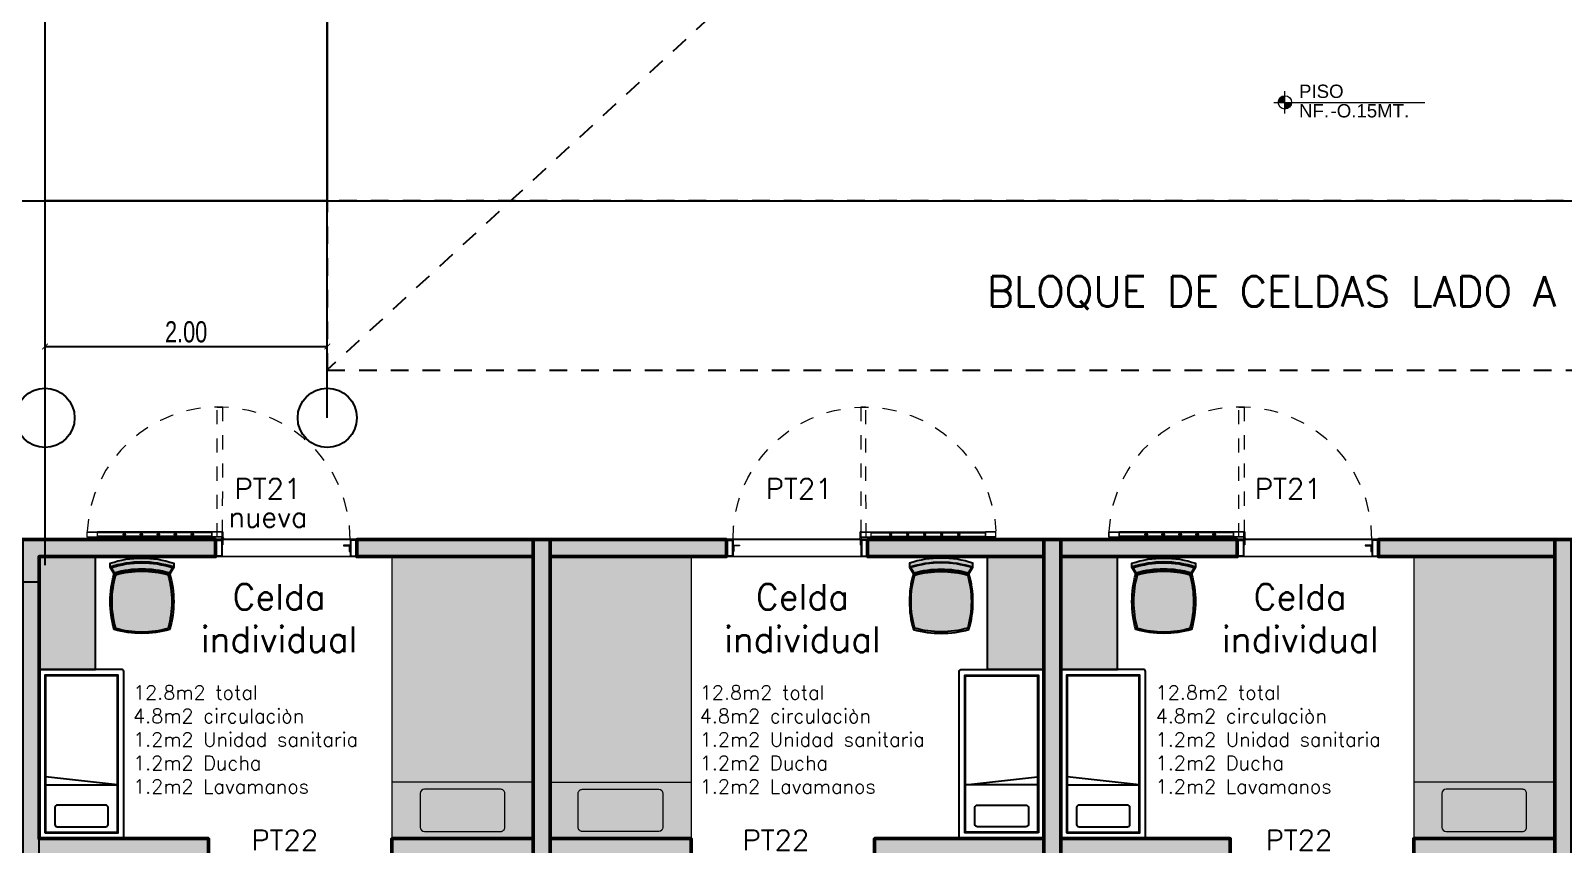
# Model space of a CAD drawing. Header units: metres. Extents: x 167 to 250, y 44 to 219.
# Drawn here: x 178.85 to 189.71, y 100.86 to 106.63 of the extents above; entities that cross this region are included whole.
import ezdxf

# ---------------------------------------------------------------- set-up
doc = ezdxf.new("R2010")
doc.units = ezdxf.units.M
for name, pattern in [('$0$$7$HIDDEN', [0.375, 0.25, -0.125]), ('06-PT1-01$0$HIDDEN2', [0.1875, 0.125, -0.0625]), ('HIDDEN', [9.524999999999999, 6.35, -3.175])]:
    doc.linetypes.add(name, pattern=pattern)
for name, color, linetype, lineweight in [('A-CARP-MET', 166, 'Continuous', 13), ('A-MURO', 7, 'Continuous', 50), ('A-PLAN-3', 146, 'Continuous', 15), ('A-PLAN-ACHU5', 252, 'Continuous', 5), ('A-PROY', 6, 'HIDDEN', 9), ('A-PUER', 36, 'Continuous', 13), ('A-TEXT-NIVL', 4, 'Continuous', 9), ('muros', 5, 'Continuous', 25), ('puntea', 253, '06-PT1-01$0$HIDDEN2', 25)]:
    doc.layers.add(name, color=color, linetype=linetype, lineweight=lineweight)
doc.layers.add('A_MOBILIARIO', color=8, linetype='Continuous')
doc.layers.add('A_TEXTO', color=130, linetype='Continuous')
doc.styles.add('CORDENADAS', font='romans.shx', dxfattribs={"height": 1})
doc.styles.add('ING_75', font='swisscl.ttf', dxfattribs={"height": 0.15})
doc.styles.add('swis Lt BT', font='swissl.ttf')
doc.dimstyles.new('ESC_1_75_ING', dxfattribs={"dimtxt": 0.15, "dimasz": 0.04, "dimexe": 0, "dimexo": 0, "dimgap": 0.0263, "dimtad": 1, "dimzin": 4, "dimdsep": 46, "dimtxsty": 'ING_75', "dimblk": 'ARCHTICK', "dimcen": 0.06, "dimse1": 1, "dimse2": 1, "dimclrd": 256, "dimclre": 2, "dimclrt": 1, "dimadec": 0, "dimazin": 0, "dimtfac": 1, "dimtix": 1, "dimtmove": 2, "dimatfit": 3, "dimldrblk": 'ARCHTICK', "dimfxl": 0, "dimtvp": 1.75, "dimtolj": 1, "dimtzin": 4, "dimarcsym": 0})

# ---------------------------------------------------------------- blocks, each defined once
blk = doc.blocks.new('Camastro sencillo')
at = {"true_color": 0xf2f2f2}
h = blk.add_hatch(color=7, dxfattribs=at)
h.dxf.hatch_style = 1
h.paths.add_polyline_path([(96.35373912448586, -6.714981265780494), (96.35373912448586, -4.714981265780494), (95.35373830660356, -4.714981347569534), (95.35373830660356, -6.714981347569534)])
at = {"layer": 'A-PLAN-3'}
blk.add_lwpolyline([(96.35373912448586, -6.714981265780494), (96.35373912448586, -4.714981265780494), (95.35373830660356, -4.714981347569534), (95.35373830660356, -6.714981347569534)], close=True, dxfattribs=at)
blk.add_lwpolyline([(95.5537475599021, -4.794980831002846), (95.5537475599021, -5.034980831002628, 0.414213562373095), (95.58374755990208, -5.064980831002828), (96.12374755990204, -5.064980831002828, 0.414213562373095), (96.15374755990224, -5.034980831002628), (96.15374755990224, -4.794980831002846, 0.414213562373095), (96.12374755990204, -4.764980831002646), (95.58374755990208, -4.764980831002646, 0.414213562373095)], format="xyb", close=True, dxfattribs=at)
blk.add_lwpolyline([(95.35374755990202, -5.114980831002555), (96.35373912448586, -5.114980831002555)], dxfattribs=at)
blk = doc.blocks.new('987dfg')
at = {"linetype": 'Continuous', "lineweight": 0}
blk.add_circle((-0.05049721979958122, -0.008753572488785721), 0.006794173723354803, dxfattribs=at)
at = {"layer": 'A-CARP-MET', "linetype": 'Continuous', "lineweight": 0}
for p, q in [((-0.04802906744589563, -0.0174193381292298), (-0.0480741938445135, -0.05450203006716947)), ((-0.04807421647637966, -0.05452062808626579), (0.02612836343769231, -0.05452062808558367)), ((-0.04802906744589563, -0.0174193381292298), (0.02612836343723757, -0.01741933812900243)), ((-0.04656233891046213, -0.01893121569491996), (-0.04656233891046213, -0.05300875052034826)), ((-0.04656233891046213, -0.01893121569491996), (0.02461648587132004, -0.01893121569446521)), ((-0.04656233891046213, -0.05300875052034826), (0.02461648587177478, -0.05300875051989351)), ((0.02461648587132004, -0.01893121569446521), (0.02461648587177478, -0.05300875051989351)), ((0.02612836343723757, -0.01741933812900243), (0.02612836343723757, -0.05452062808581104)), ((0.1550660409275224, -0.03596998310740673), (0.1727355302696196, -0.03596998310740673)), ((0.1639007855983436, -0.02713523843749499), (0.1639007855983436, -0.04480472777981959)), ((0.2756452332873778, -0.03596998310649724), (0.293314722629475, -0.03596998310695199)), ((0.284479977958199, -0.027135238435676), (0.284479977958199, -0.04480472777777322)), ((0.3962244256472331, -0.03596998310649724), (0.4138939149893304, -0.03596998310649724)), ((0.4050591703180544, -0.02713523843544863), (0.4050591703180544, -0.04480472777754585)), ((0.5168036180070885, -0.03596998310695199), (0.5344731073491857, -0.03596998310717936)), ((0.5256383626783645, -0.02713523843613075), (0.5256383626783645, -0.04480472777777322)), ((0.6373828103669439, -0.03596998310649724), (0.6550522997090411, -0.03596998310649724)), ((0.6462175550382199, -0.02713523843544863), (0.6462175550377651, -0.04480472777754585)), ((0.8357974200862373, -0.0174193381292298), (0.8357974200862373, -0.05452062808603841)), ((0.9099999999998545, -0.01741933812900243), (0.8357974200862373, -0.01741933812900243)), ((0.9099999999998545, -0.05452062808603841), (0.8357974200862373, -0.05452062808581104)), ((0.8373092976521548, -0.01893121569446521), (0.8373092976517, -0.05300875052012088)), ((0.9084881224343917, -0.01893121569491996), (0.8373092976521548, -0.01893121569446521)), ((0.908488122433937, -0.05300875052012088), (0.8373092976517, -0.05300875052012088)), ((0.9084881224343917, -0.01893121569491996), (0.908488122433937, -0.05300875052012088)), ((0.9099999999998545, -0.01741933812900243), (0.9099999999998545, -0.05452062808603841))]:
    blk.add_line(p, q, dxfattribs=at)
for points in [[(-0.9528813617430387, 0.1199999999998909), (-0.9999999999881766, 0.1199999999998909), (-0.9999999999881766, 0), (-0.9528813617430387, 0)], [(-0.9587711915237378, 0.1141101702191918), (-0.9941101702074775, 0.1141101702191918), (-0.9941101702074775, 0.005889829780699074), (-0.9587711915237378, 0.005889829780699074)], [(-0.04711863824513784, 0.1199999999998909), (0, 0.1199999999998909), (0, 0), (-0.04711863824513784, 0)], [(-0.04122880846443877, 0.1141101702191918), (-0.005889829780699074, 0.1141101702191918), (-0.005889829780699074, 0.005889829780699074), (-0.04122880846443877, 0.005889829780699074)], [(-0.9528813617430387, 0.03901348310864705), (-0.9068621583901404, 0.03901348310864705), (-0.9068621583901404, 0.04490331288934613), (-0.9469915319623396, 0.04490331288934613), (-0.9469915319623396, 0.08464806975553074), (-0.9528813617430387, 0.08464806975553074)]]:
    blk.add_lwpolyline(points, close=True, dxfattribs=at)
at = {"layer": 'A-CARP-MET', "linetype": 'Continuous', "lineweight": 0, "flags": 128}
for points in [[(-0.05258257613513706, -0.002252912935091445), (-0.05258257613513706, 0.03710128995680861), (-0.04794491489064967, 0.03710128995680861), (-0.04794491489064967, -0.002252912934864071)], [(-0.05266384217338782, -0.01518321093863051), (-0.0526638422020369, -0.05452062808626579), (-0.04807421647637966, -0.05452062808626579), (-0.04802630499398219, -0.01514928854089703)], [(-0.04802630499398219, -0.01514928854089703), (-0.04807421647637966, -0.05452062808626579), (-0.05266384217338782, -0.05452062808626579), (-0.05266377021143853, -0.01519304885687234)]]:
    blk.add_lwpolyline(points, dxfattribs=at)
at = {"layer": 'A-CARP-MET', "linetype": 'Continuous', "lineweight": 0}
for centre in [(0.1639007855987984, -0.03596998310717936), (0.284479977958199, -0.03596998310695199), (0.4050591703185091, -0.03596998310626986), (0.5256383626783645, -0.03596998310695199), (0.6462175550382199, -0.03596998310649724)]:
    blk.add_circle(centre, 0.008834744671074651, dxfattribs=at)
at = {"layer": 'A-PROY', "linetype": '$0$$7$HIDDEN', "lineweight": 0, "ltscale": 0.0075}
blk.add_lwpolyline([(-0.01092777748908702, -0.0174193381292298), (-0.01144935502134103, -0.9400000000000546), (-0.0485506449786044, -0.9400000000000546), (-0.04802906744589563, -0.0174193381292298)], close=True, dxfattribs=at)
blk.add_arc((-0.02073973222559289, -0.00823693052575436), 0.9321780218949176, 179.4937152713148, 356.8167757276705, dxfattribs=at)
at = {"layer": 'A-PUER', "linetype": 'Continuous', "lineweight": 0}
for p, q in [((0.02612836343723757, -0.01741933812900243), (0.8357974200862373, -0.0174193381292298)), ((0.02612836343723757, -0.02321703303960021), (0.8357974200862373, -0.02321703303778122)), ((0.02612836343723757, -0.04872293317475851), (0.8357974200862373, -0.04872293317339427)), ((0.02612836343769231, -0.05452062808558367), (0.8357974200862373, -0.05452062808603841))]:
    blk.add_line(p, q, dxfattribs=at)
blk = doc.blocks.new('CUNA PLANTA')
at = {"layer": 'A_MOBILIARIO'}
for points in [[(3254.052639319073, 1626.765634431117), (3254.052639319073, 1626.202420927517)], [(3255.237388946033, 1626.784027679317), (3254.067889692112, 1626.784027679317)], [(3254.870490600991, 1626.229027679317), (3254.870490600991, 1626.739027679317), (3254.814334207008, 1626.229027679317)], [(3255.252639319072, 1626.202420927517), (3255.252639319072, 1626.765634431117)], [(3255.014744410359, 1626.655480609349), (3255.014744410359, 1626.312574749285)], [(3255.152875313689, 1626.673499942266), (3255.029994783398, 1626.673499942266)], [(3255.168125686727, 1626.312574749285), (3255.168125686727, 1626.655480609349)], [(3255.029994783398, 1626.294555416368), (3255.152875313689, 1626.294555416368)], [(3254.067889692112, 1626.184027679317), (3255.237388946033, 1626.184027679317)]]:
    blk.add_lwpolyline(points, dxfattribs=at)
for points in [[(3255.212639319073, 1626.224027679317), (3255.212639319073, 1626.744027679317), (3254.092639319073, 1626.744027679317), (3254.092639319073, 1626.224027679316)], [(3255.207639319073, 1626.229027679317), (3255.207639319073, 1626.739027679317), (3254.097639319073, 1626.739027679317), (3254.097639319073, 1626.229027679316)]]:
    blk.add_lwpolyline(points, close=True, dxfattribs=at)
for centre, start, end in [((3254.071130930399, 1626.76582138873), 100.0945216386392, 180.5792635905284), ((3255.234147707746, 1626.76582138873), 359.4207364094715, 79.90547836137864), ((3255.033236021685, 1626.655293651678), 100.0945216386392, 180.5792635905284), ((3255.149634075402, 1626.655293651678), 359.4207364094715, 79.90547836137864), ((3255.033236021685, 1626.312761706956), 179.4207364094766, 259.9054783613586), ((3255.149634075402, 1626.312761706956), 280.0945216386195, 0.5792635905234478), ((3254.071130930399, 1626.202233969904), 179.4207364094766, 259.9054783613586), ((3255.234147707746, 1626.202233969904), 280.0945216386214, 0.5792635905234415)]:
    blk.add_arc(centre, 0.01849255641045999, start, end, dxfattribs=at)
blk = doc.blocks.new('SILLASASASA')
at = {"layer": 'A_MOBILIARIO', "true_color": 0xffffff}
h = blk.add_hatch(color=7, dxfattribs=at)
h.dxf.hatch_style = 1
edge = h.paths.add_edge_path()
edge.add_arc((3028.326373051444, 1145.720623481861), 0.7031250000020737, 73.739795291691, 106.260204708309, ccw=False)
edge.add_line((3028.523248051444, 1146.395623481863), (3028.570651011075, 1146.423748481862))
edge.add_line((3028.570651011075, 1146.423748481862), (3028.598776011075, 1146.423748481862))
edge.add_arc((3027.932623051444, 1146.198748481862), 0.7031249999999879, -18.662924884937013, 18.662924884954577, ccw=False)
edge.add_line((3028.598776011075, 1145.973748481862), (3028.570651011075, 1145.973748481862))
edge.add_line((3028.570651011075, 1145.973748481862), (3028.523248051444, 1146.001873481862))
edge.add_arc((3028.326373051444, 1146.676873481864), 0.7031250000020737, 253.739795291691, 286.260204708309, ccw=False)
edge.add_arc((3028.804498051445, 1146.198748481862), 0.7031250000015734, 163.7397952916806, 196.2602047083016, ccw=False)
at = {"color": 251}
for points in [[(3028.138592923644, 1146.010968354064, 0.1382993637587386), (3028.514153179243, 1146.010968354064, 0.1382993637587905), (3028.514153179243, 1146.386528609662, 0.1382993637587402), (3028.138592923644, 1146.386528609662, 0.13829936375876)], [(3028.567514835945, 1146.415347174081, -0.1592032488579813), (3028.567514835945, 1145.982149789643), (3028.529857344295, 1146.004492634075, 0.1397162940437601), (3028.529857344295, 1146.393004329649)]]:
    blk.add_lwpolyline(points, format="xyb", close=True, dxfattribs=at)
for centre, radius, start, end in [((3027.848248051443, 1146.198748481863), 0.7031250000012573, 343.7397952917026, 16.26020470829737), ((3027.904498051443, 1146.198748481863), 0.7031250000012629, 341.3370751150412, 18.66292488495881)]:
    blk.add_arc(centre, radius, start, end, dxfattribs=at)
at = {"layer": 'A_MOBILIARIO'}
blk.add_lwpolyline([(3028.129498051443, 1146.395623481863, -0.1428571428571262), (3028.523248051444, 1146.395623481863), (3028.570651011075, 1146.423748481862), (3028.598776011075, 1146.423748481862, -0.1643201794182411), (3028.598776011075, 1145.973748481862), (3028.570651011075, 1145.973748481862), (3028.523248051444, 1146.001873481862, -0.1428571428571262), (3028.129498051443, 1146.001873481862, -0.1428571428571391)], format="xyb", close=True, dxfattribs=at)
blk = doc.blocks.new('_ArchTick')
at = {"color": 0, "linetype": 'ByBlock', "const_width": 0.15}
blk.add_lwpolyline([(-0.5, -0.5), (0.5, 0.5)], dxfattribs=at)
blk = doc.blocks.new('*D867')
at = {"layer": 'Defpoints', "color": 0, "transparency": 16777216}
for p in [(180.9546804555054, 104.3858617306091), (180.9546804555054, 104.2179025739507), (178.9547486955099, 103.0168957980339)]:
    blk.add_point(p, dxfattribs=at)
at = {"layer": 'muros', "lineweight": -2, "transparency": 16777216}
blk.add_line((178.9547486955099, 104.3858617306091), (180.9546804555054, 104.3858617306091), dxfattribs=at)
at = {"layer": 'muros', "lineweight": -2, "transparency": 16777216, "xscale": 0.04, "yscale": 0.04, "zscale": 0.04, "rotation": 180}
blk.add_blockref('_ArchTick', (178.9547486955099, 104.3858617306091), dxfattribs=at)
at = {"layer": 'muros', "lineweight": -2, "transparency": 16777216, "xscale": 0.04, "yscale": 0.04, "zscale": 0.04}
blk.add_blockref('_ArchTick', (180.9546804555054, 104.3858617306091), dxfattribs=at)
at = {"layer": 'muros', "color": 1, "transparency": 16777216, "insert": (179.9547145755076, 104.4889802102946), "char_height": 0.15, "attachment_point": 5, "style": 'ING_75'}
blk.add_mtext('\\A1;2.00', dxfattribs=at)
blk = doc.blocks.new('*D869')
at = {"layer": 'Defpoints', "color": 0, "transparency": 16777216}
for p in [(178.9547486955099, 105.4177930229964), (178.4800356187158, 103.0168957179319), (178.9547486955099, 103.0168957179319)]:
    blk.add_point(p, dxfattribs=at)
at = {"layer": 'muros', "lineweight": -2, "transparency": 16777216}
blk.add_line((178.4800356187158, 105.4177930229964), (178.4800356187158, 103.0168957179319), dxfattribs=at)
at = {"layer": 'muros', "lineweight": -2, "transparency": 16777216, "xscale": 0.04, "yscale": 0.04, "zscale": 0.04}
for p, rotation in [((178.4800356187158, 105.4177930229964), 90), ((178.4800356187158, 103.0168957179319), 270)]:
    blk.add_blockref('_ArchTick', p, dxfattribs=dict(at, rotation=rotation))
at = {"layer": 'muros', "color": 1, "transparency": 16777216, "insert": (178.3769171390303, 104.2173443704641), "char_height": 0.15, "attachment_point": 5, "rotation": 90, "style": 'ING_75'}
blk.add_mtext('\\A1;2.40', dxfattribs=at)

msp = doc.modelspace()

# ---------------------------------------------------------------- hatches: boundary and pattern name
at = {"layer": 'A-PLAN-ACHU5'}
h = msp.add_hatch(dxfattribs=at)
h.set_pattern_fill('AR-CONC', color=256, scale=0.0005, angle=180)
h.set_pattern_definition([(229.9999999999999, (201.5490813488755, -81.53633659264051), (-0.09109233449800201, 0.007969542769451598), [0.009524999999999999, -0.104775]), (175, (201.5490813488755, -81.53633659264051), (0.01762171071248461, -0.09552842261951758), [0.00762, -0.08382029208500001]), (280.4514447, (201.5414903453752, -81.53567246589046), (-0.07347062354517668, -0.08755887595609753), [0.008095004399999956, -0.08904512229999964]), (226.1842, (201.5490813488755, -81.56173659264095), (-0.135539520446065, 0.02102116396636365), [0.01428749999999998, -0.1571624999999996]), (276.63555761, (201.5377863988756, -81.55998484264092), (-0.1187020670257516, -0.1237130622988607), [0.01214251157, -0.1335678040799999]), (171.18415117, (201.5490813488755, -81.56173659264095), (-0.1187020670324886, -0.1237130622927662), [0.011429983535, -0.12572986596]), (200.9999999999999, (201.5363813488752, -81.5553865926413), (-0.07580719563456621, 0.05113259909354385), [0.009524999999999999, -0.104775]), (146, (201.5363813488752, -81.5553865926413), (-0.0309010141738236, -0.09209398306115962), [0.007619999999999999, -0.08381999999999998]), (251.4514449999999, (201.5300640825758, -81.5511255426909), (-0.1067082096393581, -0.04096138444295256), [0.008095004399999956, -0.08904496879999964]), (217.4999999999999, (201.5490813488755, -81.53633659264051), (-0.001544301625295933, -0.04227751943657655), [0, -0.08280399999999981, 0, -0.0850899999999998, 0, -0.08413749999999981]), (187.4999999999999, (201.5490813488755, -81.53633659264051), (-0.03340983125515289, -0.05009028740905974), [0, -0.04851399999999999, 0, -0.080899, 0, -0.03206750000000001]), (147.4999999999999, (201.5774023488752, -81.53633659264051), (-0.06779529758343569, 0.002864371996336762), [0, -0.0317499999999999, 0, -0.09905999999999981, 0, -0.1314449999999996]), (137.4999999999999, (201.5901023488755, -81.53633659264051), (-0.07406459069300902, -0.01271324551666647), [0, -0.041275, 0, -0.065786, 0, -0.093345])])
h.paths.add_polyline_path([(180.1129772444951, 100.8969023626835), (178.9129772444953, 100.8968957980339), (178.9129772444953, 102.8968957980339), (180.1629772445008, 102.8968957980339), (180.1629772445008, 103.0168957980341), (178.7929772444954, 103.0168957980338), (178.7929772444954, 99.65689579803393), (179.9929772444953, 99.65689579803393), (179.9929772444953, 98.72473409182226), (180.4629746178848, 98.72473409182226), (180.4629746178848, 98.84473409182215), (180.1129772444951, 98.84492566497602), (180.1129772444951, 99.77689579803382), (178.9129772444953, 99.77689579803382), (178.9129772444953, 100.7768957980338), (180.1129772444951, 100.7769023626836)])
h.paths.add_polyline_path([(180.8129761727, 98.84473562513062), (180.6129757438198, 98.84473674104288), (180.6129757438198, 98.72473674104299), (180.8129761727, 98.7247356251305)])
h.paths.add_polyline_path([(181.16297731656, 98.84473812685087), (180.9629768876798, 98.84473924276335), (180.9629768876798, 98.72473924276323), (181.16297731656, 98.72473812685098)])
h.paths.add_polyline_path([(181.5129784604201, 98.84474062857134), (181.3129780315398, 98.8447417444836), (181.3129780315398, 98.72474174448371), (181.5129784604201, 98.72474062857145)], flags=17)
h.paths.add_polyline_path([(182.5329772444952, 103.0168957980338), (181.162977244489, 103.0168957980341), (181.162977244489, 102.8968957980339), (182.4129772444953, 102.8968957980339), (182.4129772444953, 100.8968957980339), (181.4129772444953, 100.8968954122404), (181.4129772444953, 100.7768954122405), (182.4129772444953, 100.7768957980338), (182.4129772444953, 98.84473409182215), (181.6629799619991, 98.84473409182215), (181.6629799619991, 98.72473409182226), (182.5329772444952, 98.72473409182226)])
h = msp.add_hatch(dxfattribs=at)
h.set_pattern_fill('AR-CONC', color=256, scale=0.0005, angle=180)
h.set_pattern_definition([(230, (201.4290813488756, -81.53633659264096), (-0.09109233449800201, 0.007969542769451575), [0.009525, -0.104775]), (175, (201.4290813488756, -81.53633659264096), (0.01762171071248464, -0.09552842261951758), [0.00762, -0.08382029208500001]), (280.4514447, (201.4214903453753, -81.53567246589091), (-0.07347062354517667, -0.08755887595609754), [0.008095004399999935, -0.08904512229999947]), (226.1842, (201.4290813488756, -81.56173659264095), (-0.135539520446065, 0.02102116396636362), [0.01428749999999998, -0.1571624999999996]), (276.63555761, (201.4177863988757, -81.55998484264092), (-0.1187020670257516, -0.1237130622988607), [0.01214251157, -0.13356780408]), (171.18415117, (201.4290813488756, -81.56173659264095), (-0.1187020670324886, -0.1237130622927663), [0.011429983535, -0.12572986596]), (201, (201.4163813488753, -81.55538659264084), (-0.07580719563456623, 0.05113259909354383), [0.009525, -0.104775]), (146, (201.4163813488753, -81.55538659264084), (-0.03090101417382357, -0.09209398306115962), [0.00762, -0.08381999999999999]), (251.4514449999999, (201.4100640825759, -81.5511255426909), (-0.1067082096393581, -0.04096138444295259), [0.008095004399999935, -0.08904496879999947]), (217.5, (201.4290813488756, -81.53633659264096), (-0.001544301625295923, -0.04227751943657655), [0, -0.082804, 0, -0.08509, 0, -0.0841375]), (187.4999999999999, (201.4290813488756, -81.53633659264096), (-0.03340983125515289, -0.05009028740905975), [0, -0.04851399999999999, 0, -0.080899, 0, -0.03206750000000001]), (147.5, (201.4574023488753, -81.53633659264096), (-0.06779529758343569, 0.002864371996336745), [0, -0.03175, 0, -0.09906000000000001, 0, -0.131445]), (137.5, (201.4701023488756, -81.53633659264096), (-0.07406459069300902, -0.01271324551666649), [0, -0.041275, 0, -0.065786, 0, -0.093345])])
h.paths.add_polyline_path([(184.8329772444949, 100.8969023626835), (186.0329772444952, 100.8968957980339), (186.0329772444952, 102.8968957980339), (184.7829772444888, 102.8968957980339), (184.7829772444888, 103.0168957980341), (186.1529772444951, 103.0168957980338), (186.1529772444951, 99.65689579803393), (184.9529772444953, 99.65689579803393), (184.9529772444953, 98.72473409182226), (184.4829798711053, 98.72473409182226), (184.4829798711053, 98.84473409182215), (184.8329772444949, 98.84492566497602), (184.8329772444949, 99.77689579803382), (186.0329772444952, 99.77689579803382), (186.0329772444952, 100.7768957980338), (184.8329772444949, 100.7769023626836)])
h.paths.add_polyline_path([(184.1329783162905, 98.84473562513062), (184.3329787451707, 98.84473674104288), (184.3329787451707, 98.72473674104299), (184.1329783162905, 98.7247356251305)])
h.paths.add_polyline_path([(183.7829771724305, 98.84473812685087), (183.9829776013107, 98.84473924276335), (183.9829776013107, 98.72473924276323), (183.7829771724305, 98.72473812685098)])
h.paths.add_polyline_path([(183.4329760285705, 98.84474062857134), (183.6329764574502, 98.8447417444836), (183.6329764574502, 98.72474174448371), (183.4329760285705, 98.72474062857145)], flags=17)
h.paths.add_polyline_path([(182.4129772444953, 103.0168957980338), (183.7829772445007, 103.0168957980341), (183.7829772445007, 102.8968957980339), (182.5329772444952, 102.8968957980339), (182.5329772444952, 100.8968957980339), (183.5329772444952, 100.8968954122404), (183.5329772444952, 100.7768954122405), (182.5329772444952, 100.7768957980338), (182.5329772444952, 98.84473409182215), (183.2829745269914, 98.84473409182215), (183.2829745269914, 98.72473409182226), (182.4129772444953, 98.72473409182226)])
h = msp.add_hatch(dxfattribs=at)
h.set_pattern_fill('AR-CONC', color=256, scale=0.0005, angle=180)
h.set_pattern_definition([(230, (208.7890813488752, -81.53633659264096), (-0.09109233449800201, 0.007969542769451575), [0.009525, -0.104775]), (175, (208.7890813488752, -81.53633659264096), (0.01762171071248464, -0.09552842261951758), [0.00762, -0.08382029208500001]), (280.4514447, (208.781490345375, -81.53567246589091), (-0.07347062354517667, -0.08755887595609754), [0.008095004399999937, -0.08904512229999949]), (226.1842, (208.7890813488752, -81.56173659264095), (-0.135539520446065, 0.02102116396636362), [0.01428749999999998, -0.1571624999999996]), (276.63555761, (208.7777863988754, -81.55998484264092), (-0.1187020670257516, -0.1237130622988607), [0.01214251157, -0.13356780408]), (171.18415117, (208.7890813488752, -81.56173659264095), (-0.1187020670324886, -0.1237130622927663), [0.011429983535, -0.12572986596]), (201, (208.776381348875, -81.55538659264084), (-0.07580719563456623, 0.05113259909354383), [0.009525, -0.104775]), (146, (208.776381348875, -81.55538659264084), (-0.03090101417382357, -0.09209398306115962), [0.00762, -0.08381999999999999]), (251.4514449999999, (208.7700640825751, -81.5511255426909), (-0.1067082096393581, -0.04096138444295259), [0.008095004399999937, -0.08904496879999949]), (217.5, (208.7890813488752, -81.53633659264096), (-0.001544301625295923, -0.04227751943657655), [0, -0.082804, 0, -0.08509, 0, -0.0841375]), (187.4999999999999, (208.7890813488752, -81.53633659264096), (-0.03340983125515289, -0.05009028740905975), [0, -0.04851399999999999, 0, -0.080899, 0, -0.03206750000000001]), (147.5, (208.817402348875, -81.53633659264096), (-0.06779529758343569, 0.002864371996336745), [0, -0.03175, 0, -0.09906000000000001, 0, -0.131445]), (137.5, (208.8301023488752, -81.53633659264096), (-0.07406459069300902, -0.01271324551666649), [0, -0.041275, 0, -0.065786, 0, -0.093345])])
h.paths.add_polyline_path([(187.3529772444949, 100.8969023626835), (186.1529772444947, 100.8968957980339), (186.1529772444947, 102.8968957980339), (187.4029772445006, 102.8968957980339), (187.4029772445006, 103.0168957980341), (186.0329772444948, 103.0168957980338), (186.0329772444948, 99.65689579803393), (187.2329772444946, 99.65689579803393), (187.2329772444946, 98.72473409182226), (187.7029746178846, 98.72473409182226), (187.7029746178846, 98.84473409182215), (187.3529772444949, 98.84492566497602), (187.3529772444949, 99.77689579803382), (186.1529772444947, 99.77689579803382), (186.1529772444947, 100.7768957980338), (187.3529772444949, 100.7769023626836)])
h.paths.add_polyline_path([(188.0529761726993, 98.84473562513062), (187.8529757438191, 98.84473674104288), (187.8529757438191, 98.72473674104299), (188.0529761726993, 98.7247356251305)])
h.paths.add_polyline_path([(188.4029773165594, 98.84473812685087), (188.2029768876791, 98.84473924276335), (188.2029768876791, 98.72473924276323), (188.4029773165594, 98.72473812685098)])
h.paths.add_polyline_path([(188.7529784604194, 98.84474062857134), (188.5529780315396, 98.8447417444836), (188.5529780315396, 98.72474174448371), (188.7529784604194, 98.72474062857145)], flags=17)
h.paths.add_polyline_path([(189.7729772444945, 103.0168957980338), (188.4029772444887, 103.0168957980341), (188.4029772444887, 102.8968957980339), (189.6529772444947, 102.8968957980339), (189.6529772444947, 100.8968957980339), (188.6529772444947, 100.8968954122404), (188.6529772444947, 100.7768954122405), (189.6529772444947, 100.7768957980338), (189.6529772444947, 98.84473409182215), (188.9029799619984, 98.84473409182215), (188.9029799619984, 98.72473409182226), (189.7729772444945, 98.72473409182226)])
h = msp.add_hatch(dxfattribs=at)
h.set_pattern_fill('AR-CONC', color=256, scale=0.0005, angle=180)
h.set_pattern_definition([(230, (208.6690813488754, -81.53633659264187), (-0.09109233449800201, 0.007969542769451575), [0.009525, -0.104775]), (175, (208.6690813488754, -81.53633659264187), (0.01762171071248464, -0.09552842261951758), [0.00762, -0.08382029208500001]), (280.4514447, (208.6614903453751, -81.53567246589182), (-0.07347062354517667, -0.08755887595609754), [0.008095004399999939, -0.0890451222999995]), (226.1842, (208.6690813488754, -81.56173659264186), (-0.135539520446065, 0.02102116396636362), [0.01428749999999998, -0.1571624999999996]), (276.63555761, (208.6577863988755, -81.55998484264182), (-0.1187020670257516, -0.1237130622988607), [0.01214251157, -0.13356780408]), (171.18415117, (208.6690813488754, -81.56173659264186), (-0.1187020670324886, -0.1237130622927663), [0.011429983535, -0.12572986596]), (201, (208.6563813488751, -81.55538659264175), (-0.07580719563456623, 0.05113259909354383), [0.009525, -0.104775]), (146, (208.6563813488751, -81.55538659264175), (-0.03090101417382357, -0.09209398306115962), [0.00762, -0.08381999999999999]), (251.4514449999999, (208.6500640825752, -81.5511255426918), (-0.1067082096393581, -0.04096138444295259), [0.008095004399999939, -0.0890449687999995]), (217.5, (208.6690813488754, -81.53633659264187), (-0.001544301625295923, -0.04227751943657655), [0, -0.082804, 0, -0.08509, 0, -0.0841375]), (187.4999999999999, (208.6690813488754, -81.53633659264187), (-0.03340983125515289, -0.05009028740905975), [0, -0.04851399999999999, 0, -0.080899, 0, -0.03206750000000001]), (147.5, (208.6974023488751, -81.53633659264187), (-0.06779529758343569, 0.002864371996336745), [0, -0.03175, 0, -0.09906000000000001, 0, -0.131445]), (137.5, (208.7101023488754, -81.53633659264187), (-0.07406459069300902, -0.01271324551666649), [0, -0.041275, 0, -0.065786, 0, -0.093345])])
h.paths.add_polyline_path([(192.0729772444943, 100.8969023626846), (193.2729772444945, 100.8968957980351), (193.2729772444945, 102.8968957980351), (192.0229772444886, 102.8968957980351), (192.0229772444886, 103.016895798035), (193.3929772444944, 103.016895798035), (193.3929772444944, 99.65689579803484), (192.1929772444946, 99.65689579803484), (192.1929772444946, 98.7247340918234), (191.7229798711046, 98.7247340918234), (191.7229798711046, 98.84473409182328), (192.0729772444943, 98.84492566497693), (192.0729772444943, 99.77689579803473), (193.2729772444945, 99.77689579803473), (193.2729772444945, 100.7768957980347), (192.0729772444943, 100.7769023626847)])
h.paths.add_polyline_path([(191.3729783162898, 98.84473562513176), (191.5729787451701, 98.84473674104402), (191.5729787451701, 98.72473674104413), (191.3729783162898, 98.72473562513142)])
h.paths.add_polyline_path([(191.0229771724298, 98.84473812685201), (191.22297760131, 98.84473924276426), (191.22297760131, 98.72473924276437), (191.0229771724298, 98.72473812685212)])
h.paths.add_polyline_path([(190.6729760285698, 98.84474062857225), (190.8729764574496, 98.84474174448451), (190.8729764574496, 98.72474174448462), (190.6729760285698, 98.72474062857236)], flags=17)
h.paths.add_polyline_path([(189.6529772444947, 103.016895798035), (191.0229772445005, 103.016895798035), (191.0229772445005, 102.8968957980351), (189.7729772444945, 102.8968957980351), (189.7729772444945, 100.8968957980351), (190.7729772444945, 100.8968954122415), (190.7729772444945, 100.7768954122416), (189.7729772444945, 100.7768957980347), (189.7729772444945, 98.84473409182328), (190.5229745269908, 98.84473409182328), (190.5229745269908, 98.7247340918234), (189.6529772444947, 98.7247340918234)])
at = {"layer": 'A-TEXT-NIVL'}
for points in [[(187.7402231131715, 106.1169656570029), (187.7402231131715, 106.1642156570027, 0.4142135623730951), (187.6929731131715, 106.1169656570029)], [(187.7402231131715, 106.1169656570029), (187.7402231131715, 106.0697156570031, 0.4142135623730951), (187.7874731131715, 106.1169656570029)]]:
    msp.add_hatch(color=7, dxfattribs=at).paths.add_polyline_path(points)
at = {"layer": 'A_MOBILIARIO', "true_color": 0xffffff}
h = msp.add_hatch(color=7, dxfattribs=at)
h.dxf.hatch_style = 1
h.paths.add_polyline_path([(178.9129774262369, 102.0968957980335), (179.3129773353662, 102.0968957980335), (179.3129773353662, 102.8968957980339), (178.9129772444953, 102.8968957980339)])
h = msp.add_hatch(color=7, dxfattribs=at)
h.dxf.hatch_style = 1
h.paths.add_polyline_path([(186.0329770627527, 102.0968957980335), (185.6329771536239, 102.0968957980335), (185.6329771536239, 102.8968957980339), (186.0329772444952, 102.8968957980339)])
h = msp.add_hatch(color=7, dxfattribs=at)
h.dxf.hatch_style = 1
h.paths.add_polyline_path([(186.1529774262367, 102.0968957980335), (186.552977335366, 102.0968957980335), (186.552977335366, 102.8968957980339), (186.1529772444947, 102.8968957980339)])

# ---------------------------------------------------------------- linework, layer by layer
at = {"color": 3, "const_width": 0.01}
for points in [[(182.4129772444953, 102.8968957980339), (178.9129772444953, 102.8968957980339), (178.9129772444953, 100.8968957980339), (180.1129772444951, 100.8968957980339), (180.1129772444951, 100.7768957980338), (178.9129772444953, 100.7768957980338), (178.9129772444953, 99.77689579803382), (180.1129772444951, 99.77689579803382), (180.1129772444951, 98.84473409182215), (182.4129772444953, 98.84473409182215), (182.4129772444953, 100.7768957980338), (181.4129772444953, 100.7768957980338), (181.4129772444953, 100.8968957980339), (182.4129772444953, 100.8968957980339)], [(182.5329772444952, 102.8968957980339), (186.0329772444952, 102.8968957980339), (186.0329772444952, 100.8968957980339), (184.8329772444949, 100.8968957980339), (184.8329772444949, 100.7768957980338), (186.0329772444952, 100.7768957980338), (186.0329772444952, 99.77689579803382), (184.8329772444949, 99.77689579803382), (184.8329772444949, 98.84473409182215), (182.5329772444952, 98.84473409182215), (182.5329772444952, 100.7768957980338), (183.5329772444952, 100.7768957980338), (183.5329772444952, 100.8968957980339), (182.5329772444952, 100.8968957980339)], [(189.6529772444947, 102.8968957980339), (186.1529772444947, 102.8968957980339), (186.1529772444947, 100.8968957980339), (187.3529772444949, 100.8968957980339), (187.3529772444949, 100.7768957980338), (186.1529772444947, 100.7768957980338), (186.1529772444947, 99.77689579803382), (187.3529772444949, 99.77689579803382), (187.3529772444949, 98.84473409182215), (189.6529772444947, 98.84473409182215), (189.6529772444947, 100.7768957980338), (188.6529772444947, 100.7768957980338), (188.6529772444947, 100.8968957980339), (189.6529772444947, 100.8968957980339)]]:
    msp.add_lwpolyline(points, close=True, dxfattribs=at)
at = {"layer": 'A-MURO'}
for points in [[(180.4629746178848, 98.84473417373806), (180.4629746178848, 98.72473409182226), (179.9929772444953, 98.72473409182226), (179.9929772444953, 99.65689579803393), (178.7929772444954, 99.65689579803393), (178.7929772444954, 103.0168957980338), (180.1629772445008, 103.0168957980341), (180.1629772445008, 102.8968957980339), (178.9129772444953, 102.8968957980339), (178.9129772444953, 100.8968957980339), (180.1129772444951, 100.8969023626835), (180.1129772444951, 100.7769023626836), (178.9129772444953, 100.7768957980338), (178.9129772444953, 99.77689579803382), (180.1129772444951, 99.77689579803382), (180.1129772444951, 98.84492566497602), (180.4629746178848, 98.84473409182215)], [(181.6629799619991, 98.72473409182226), (182.5329772444952, 98.72473409182226), (182.5329772444952, 103.0168957980338), (181.162977244489, 103.0168957980341), (181.162977244489, 102.8968957980339), (182.4129772444953, 102.8968957980339), (182.4129772444953, 100.8968957980339), (181.4129772444953, 100.8968957980339), (181.4129772444953, 100.7768957980338), (182.4129772444953, 100.7768957980338), (182.4129772444953, 98.84473409182215), (181.6629799619991, 98.84473409182215), (181.6629799619991, 98.72450937505937)], [(183.2829745269914, 98.72473409182226), (182.4129772444953, 98.72473409182226), (182.4129772444953, 103.0168957980338), (183.7829772445007, 103.0168957980341), (183.7829772445007, 102.8968957980339), (182.5329772444952, 102.8968957980339), (182.5329772444952, 100.8968957980339), (183.5329772444952, 100.8968957980339), (183.5329772444952, 100.7768957980338), (182.5329772444952, 100.7768957980338), (182.5329772444952, 98.84473409182215), (183.2829745269914, 98.84473409182215), (183.2829745269914, 98.72450937505937)], [(184.4829798711053, 98.84473417373806), (184.4829798711053, 98.72473409182226), (184.9529772444953, 98.72473409182226), (184.9529772444953, 99.65689579803393), (186.1529772444951, 99.65689579803393), (186.1529772444951, 103.0168957980338), (184.7829772444888, 103.0168957980341), (184.7829772444888, 102.8968957980339), (186.0329772444952, 102.8968957980339), (186.0329772444952, 100.8968957980339), (184.8329772444949, 100.8969023626835), (184.8329772444949, 100.7769023626836), (186.0329772444952, 100.7768957980338), (186.0329772444952, 99.77689579803382), (184.8329772444949, 99.77689579803382), (184.8329772444949, 98.84492566497602), (184.4829798711053, 98.84473409182215)], [(187.7029746178846, 98.84473417373806), (187.7029746178846, 98.72473409182226), (187.2329772444946, 98.72473409182226), (187.2329772444946, 99.65689579803393), (186.0329772444948, 99.65689579803393), (186.0329772444948, 103.0168957980338), (187.4029772445006, 103.0168957980341), (187.4029772445006, 102.8968957980339), (186.1529772444947, 102.8968957980339), (186.1529772444947, 100.8968957980339), (187.3529772444949, 100.8969023626835), (187.3529772444949, 100.7769023626836), (186.1529772444947, 100.7768957980338), (186.1529772444947, 99.77689579803382), (187.3529772444949, 99.77689579803382), (187.3529772444949, 98.84492566497602), (187.7029746178846, 98.84473409182215)], [(188.9029799619984, 98.72473409182226), (189.7729772444945, 98.72473409182226), (189.7729772444945, 103.0168957980338), (188.4029772444887, 103.0168957980341), (188.4029772444887, 102.8968957980339), (189.6529772444947, 102.8968957980339), (189.6529772444947, 100.8968957980339), (188.6529772444947, 100.8968957980339), (188.6529772444947, 100.7768957980338), (189.6529772444947, 100.7768957980338), (189.6529772444947, 98.84473409182215), (188.9029799619984, 98.84473409182215), (188.9029799619984, 98.72450937505937)], [(190.5229745269908, 98.7247340918234), (189.6529772444947, 98.7247340918234), (189.6529772444947, 103.016895798035), (191.0229772445005, 103.016895798035), (191.0229772445005, 102.8968957980351), (189.7729772444945, 102.8968957980351), (189.7729772444945, 100.8968957980351), (190.7729772444945, 100.8968957980351), (190.7729772444945, 100.7768957980347), (189.7729772444945, 100.7768957980347), (189.7729772444945, 98.84473409182328), (190.5229745269908, 98.84473409182328), (190.5229745269908, 98.72450937506028)]]:
    msp.add_lwpolyline(points, dxfattribs=at)
at = {"layer": 'A-TEXT-NIVL', "color": 1}
for p, q in [((187.6614731131714, 106.1169656570029), (187.8189731131716, 106.1169656570029)), ((187.7402231131715, 106.0382156570029), (187.7402231131715, 106.195715657003)), ((187.7874731131715, 106.1169656570029), (188.7324731131715, 106.1169656570029))]:
    msp.add_line(p, q, dxfattribs=at)
msp.add_circle((187.7402231131715, 106.1169656570029), 0.04725000000000004, dxfattribs=at)
at = {"layer": 'A_MOBILIARIO'}
for points in [[(178.9129774262369, 102.0968957980335), (179.3129773353662, 102.0968957980335), (179.3129773353662, 102.8968957980339), (178.9129772444953, 102.8968957980339)], [(186.0329770627527, 102.0968957980335), (185.6329771536239, 102.0968957980335), (185.6329771536239, 102.8968957980339), (186.0329772444952, 102.8968957980339)], [(186.1529774262367, 102.0968957980335), (186.552977335366, 102.0968957980335), (186.552977335366, 102.8968957980339), (186.1529772444947, 102.8968957980339)]]:
    msp.add_lwpolyline(points, close=True, dxfattribs=at)
at = {"layer": 'muros', "color": 4}
for p, q in [((178.9547486955099, 102.8361914985234), (178.9547486955099, 117.7966920950046)), ((180.9546804555057, 103.8803316839692), (180.9546804555057, 117.7966921117468)), ((178.3820934534219, 105.4177930229963), (215.6319584165299, 105.4177930229963))]:
    msp.add_line(p, q, dxfattribs=at)
at = {"layer": 'muros', "color": 61, "linetype": '06-PT1-01$0$HIDDEN2', "true_color": 0xe5e878}
msp.add_lwpolyline([(175.2929024566251, 106.6339144149015), (175.2929024566251, 103.0158024757302), (177.3470539496208, 103.0164248018881), (177.3470539496433, 104.7164248018861), (177.4629024566252, 104.7164248018861), (177.4629024566252, 102.8964248018881), (175.2929024566251, 102.8964248018881), (175.2929024566239, 101.4957085229313), (178.7929772444954, 101.4978891604998), (178.7929772444954, 103.0168957980338), (178.9547486955099, 103.0168957980339), (178.9547486955099, 116.1882051921226)], dxfattribs=at)
at = {"layer": 'muros', "color": 85, "linetype": '06-PT1-01$0$HIDDEN2', "true_color": 0x58ba48}
msp.add_lwpolyline([(207.939425043516, 116.1882051775799), (207.939425043516, 105.4177930229963), (178.9547486955099, 105.4177930229963), (178.9547486955099, 116.1882051830986)], close=True, dxfattribs=at)
at = {"layer": 'muros', "color": 114, "true_color": 0x139b48}
msp.add_lwpolyline([(178.9547486955099, 116.1882051921226), (180.9546804555054, 116.1882051921226), (180.9546804555057, 105.4177930229963), (178.9547486955099, 105.4177930229963)], close=True, dxfattribs=at)
at = {"layer": 'muros', "color": 6, "linetype": '$0$$7$HIDDEN'}
msp.add_lwpolyline([(180.9546804555054, 105.4177930313674), (195.2442052719283, 105.4177930313674), (195.2442052719283, 116.1882052004937), (180.9546804555054, 116.1882052004937)], close=True, dxfattribs=at)
at = {"layer": 'muros', "color": 242, "true_color": 0xcd2027}
msp.add_lwpolyline([(215.2409922454351, 105.4177930229963), (215.2409922454351, 104.6951958164933), (215.7272464599457, 104.2089416019832), (215.7272464599453, 103.0168957980347), (178.9547486955098, 103.0168957980338), (178.9547486955098, 105.4177930229963), (215.2409922454351, 105.4177930229963)], dxfattribs=at)
at = {"layer": 'muros', "color": 2}
msp.add_lwpolyline([(175.1729024566238, 98.7247340926546), (178.9129772444954, 98.7247340926546), (178.9129772444954, 102.7160825054079), (175.1729024566238, 102.7160825054079)], close=True, dxfattribs=at)
at = {"layer": 'muros', "color": 4}
for centre in [(178.9547486955099, 103.880331667227), (180.9546804555057, 103.8803316839692)]:
    msp.add_circle(centre, 0.2096820592021231, dxfattribs=at)
at = {"layer": 'puntea'}
msp.add_line((195.2442052719283, 117.3879025739508), (180.9546803865248, 104.2209795788202), dxfattribs=at)
msp.add_lwpolyline([(180.9546804555054, 117.3879025739508), (180.9546804555054, 104.2179025739507), (195.2442052719283, 104.2179025739507), (195.2442052719283, 117.3879025739508)], close=True, dxfattribs=at)

# ---------------------------------------------------------------- block references
at = {"color": 3, "rotation": 180}
for p in [(277.7667155510985, 96.18191453225336), (285.0067155510983, 96.18191453225336)]:
    msp.add_blockref('Camastro sencillo', p, dxfattribs=at)
at = {"color": 3, "xscale": -1, "rotation": 180}
msp.add_blockref('Camastro sencillo', (87.17923893789111, 96.18191453225336), dxfattribs=at)
at = {"layer": 'A_MOBILIARIO'}
for name, p, rotation in [('987dfg', (180.1629772445008, 103.0168957980338), 180), ('987dfg', (187.4029772445006, 103.0168957980338), 180), ('SILLASASASA', (1325.840100801444, -2925.749349776387), 90.00000000000001), ('SILLASASASA', (1333.080100801444, -2925.749349776387), 90.00000000000001), ('CUNA PLANTA', (-1447.271050434823, 3356.149535117106), 270), ('CUNA PLANTA', (-1440.031050434823, 3356.149535117106), 270)]:
    msp.add_blockref(name, p, dxfattribs=dict(at, rotation=rotation))
at = {"layer": 'A_MOBILIARIO', "xscale": -1}
for name, p, rotation in [('987dfg', (184.7829772444888, 103.0168957980338), 180), ('SILLASASASA', (-960.8941463124543, -2925.749349776387), 270), ('CUNA PLANTA', (1812.217004923812, 3356.149535117106), 90)]:
    msp.add_blockref(name, p, dxfattribs=dict(at, rotation=rotation))

# ---------------------------------------------------------------- texts
at = {"layer": 'A-TEXT-NIVL', "style": 'swis Lt BT'}
for s, p in [('PISO', (187.8402479212741, 106.1481429701802)), ('NF.', (187.8402479212741, 106.0100684493956))]:
    msp.add_text(s, height=0.0945, dxfattribs=at).set_placement(p)
msp.add_attdef('-O.15MT.', (188.0634797559353, 106.0100684493956), 'AA', height=0.0945, dxfattribs=at)
at = {"layer": 'A_TEXTO', "attachment_point": 1, "style": 'CORDENADAS'}
for s, width, insert, char_height in [('BLOQUE DE CELDAS LADO A', 5.419593181213977, (185.6285107629326, 104.8839155953886), 0.21437908606065), ('12.8m2 total\\P4.8m2 circulaciòn\\P1.2m2 Unidad sanitaria\\P1.2m2 Ducha\\P1.2m2 Lavamanos', 1.786714285714285, (179.5784895191985, 101.9832784723595), 0.1), ('12.8m2 total\\P4.8m2 circulaciòn\\P1.2m2 Unidad sanitaria\\P1.2m2 Ducha\\P1.2m2 Lavamanos', 1.786714285714285, (183.5938709502302, 101.9832784723595), 0.1), ('12.8m2 total\\P4.8m2 circulaciòn\\P1.2m2 Unidad sanitaria\\P1.2m2 Ducha\\P1.2m2 Lavamanos', 1.786714285714285, (186.8243970525491, 101.9832784723595), 0.1)]:
    msp.add_mtext_dynamic_manual_height_columns(s, width=width, gutter_width=10.7189543030325, heights=[0], dxfattribs=dict(at, insert=insert, char_height=char_height))
at = {"layer": 'A_TEXTO', "color": 2, "char_height": 0.1434550687127259, "attachment_point": 1, "style": 'CORDENADAS'}
for s, insert in [('\\pxqc;  PT21', (179.7200689323778, 103.4491393826803)), ('\\pxqc;  PT21', (183.4838498760201, 103.4491393826803)), ('\\pxqc;  PT21', (186.9496776979116, 103.4491393826803)), ('\\pxqc;  nueva', (179.7200689323778, 103.2487529334677)), ('\\pxqc;  PT22', (179.8397336009692, 100.9580136127905)), ('\\pxqc;  PT22', (183.3197425505801, 100.9580136127905)), ('\\pxqc;  PT22', (187.0258597725222, 100.9580136127905))]:
    msp.add_mtext_dynamic_manual_height_columns(s, width=1.431090202450969, gutter_width=10.7189543030325, heights=[0], dxfattribs=dict(at, insert=insert))
at = {"layer": 'A_TEXTO', "color": 1, "char_height": 0.1810289480162841, "attachment_point": 1, "style": 'CORDENADAS'}
for insert in [(180.0126435863664, 102.7019920324042), (183.7206953504485, 102.7019920324042), (187.2479802870786, 102.7019920324042)]:
    msp.add_mtext_dynamic_manual_height_columns('\\pxqc;Celda \\Pindividual', width=1.200049516826044, gutter_width=9.051447400814206, heights=[0], dxfattribs=dict(at, insert=insert))

# ---------------------------------------------------------------- dimensions: what is measured, and where the dimension line sits
at = {"layer": 'muros', "color": 114, "true_color": 0x139b48}
dim = msp.add_linear_dim(base=(178.4800356187158, 103.0168957179319), p1=(178.9547486955099, 105.4177930229963), p2=(178.9547486955099, 103.0168957179318), angle=90, dimstyle='ESC_1_75_ING', dxfattribs=at)
dim.commit()
dim.dimension.update_dxf_attribs({"geometry": '*D869', "text_midpoint": (178.3769171390303, 104.2173443704641)})
dim = msp.add_linear_dim(base=(180.9546804555054, 104.3858617306091), p1=(178.9547486955099, 103.0168957980339), p2=(180.9546804555054, 104.2179025739507), dimstyle='ESC_1_75_ING', dxfattribs=at)
dim.commit()
dim.dimension.update_dxf_attribs({"geometry": '*D867', "text_midpoint": (179.9547145755076, 104.4889802102946)})

doc.saveas('drawing.dxf')
